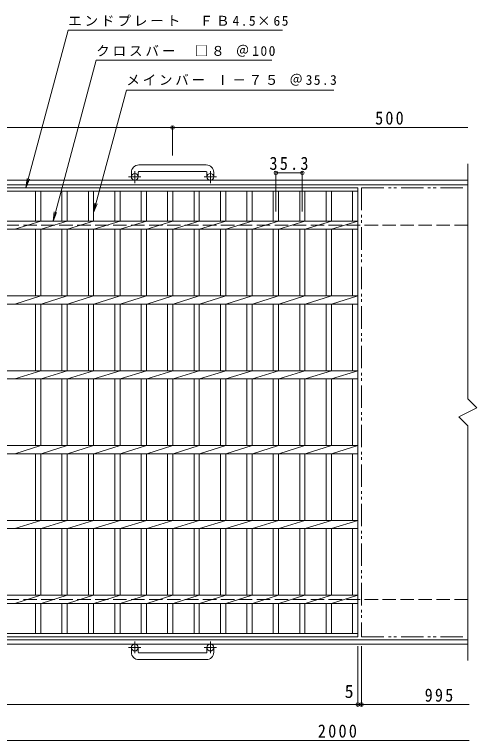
# Model space of a CAD drawing. Units: millimetres, scale not verified. Extents: x -966 to 979, y -824 to 750.
# Drawn here: x -374 to 235, y -220 to 750 of the extents above; entities that cross this region are included whole.
import ezdxf
from ezdxf.enums import TextEntityAlignment as Align

# ---------------------------------------------------------------- set-up
doc = ezdxf.new("R2010")
doc.units = ezdxf.units.MM
doc.header["$LTSCALE"] = 6
doc.header["$PDMODE"] = 32
doc.header["$PDSIZE"] = 4.8
for name, pattern in [('CHAIN1', [8, 5, -1, 1, -1]), ('DASHED3', [4, 3, -1]), ('DOUBLE_CHAIN1', [8.8, 5, -1, 0.6, -0.6, 0.6, -1])]:
    doc.linetypes.add(name, pattern=pattern)
for name, color, linetype, lineweight in [('B-1_ピット', 2, 'Continuous', 9), ('B-2_蓋', 3, 'Continuous', 9), ('B-4_寸法', 7, 'Continuous', 9)]:
    doc.layers.add(name, color=color, linetype=linetype, lineweight=lineweight)
doc.styles.add('ＭＳ ゴシック', font='')
doc.styles.get('ＭＳ ゴシック').set_extended_font_data('MS Gothic')

msp = doc.modelspace()

# ---------------------------------------------------------------- linework, layer by layer
at = {"layer": 'B-1_ピット'}
for p, q in [((-118.288, 549.408), (-208.288, 549.408)), ((-218.288, 533.308), (-218.288, 539.408)), ((-209.288, 539.408), (-209.288, 533.308)), ((-208.289, 540.408), (-118.288, 540.408)), ((-117.288, 539.408), (-117.288, 533.308)), ((-108.289, 539.408), (-108.289, 533.308)), ((231.306, 528.808), (-913.288, 528.808)), ((231.306, 522.808), (-913.288, 522.808)), ((231.306, -85.192), (-913.288, -85.192)), ((231.306, -91.192), (-913.288, -91.192)), ((-218.288, -101.793), (-218.288, -95.692)), ((-209.288, -101.793), (-209.288, -95.692)), ((-117.288, -101.793), (-117.288, -95.692)), ((-108.289, -101.793), (-108.289, -95.692)), ((-208.289, -102.793), (-118.288, -102.793)), ((-118.288, -111.793), (-208.288, -111.793))]:
    msp.add_line(p, q, dxfattribs=at)
at = {"layer": 'B-1_ピット', "linetype": 'CHAIN1'}
for p, q in [((-213.788, 525.201), (-213.788, 540.798)), ((-112.789, 525.201), (-112.789, 540.798)), ((-205.625, 533.308), (-222.033, 533.308)), ((-104.625, 533.308), (-121.033, 533.308)), ((-205.625, -95.692), (-222.033, -95.692)), ((-213.788, -87.585), (-213.788, -103.182)), ((-104.625, -95.692), (-121.033, -95.692)), ((-112.789, -87.585), (-112.789, -103.182))]:
    msp.add_line(p, q, dxfattribs=at)
at = {"layer": 'B-1_ピット', "linetype": 'DASHED3'}
for p, q in [((231.306, 468.808), (-913.288, 468.808)), ((231.306, -31.192), (-913.288, -31.192))]:
    msp.add_line(p, q, dxfattribs=at)
at = {"layer": 'B-1_ピット'}
for centre in [(-213.788, 533.308), (-112.789, 533.308), (-213.788, -95.692), (-112.789, -95.692)]:
    msp.add_circle(centre, 4.5, dxfattribs=at)
for centre, radius, start, end in [((-208.288, 539.408), 10, 90, 180), ((-118.288, 539.408), 10, 0, 90), ((-208.289, 539.408), 1, 90, 180), ((-118.288, 539.408), 1, 0, 90), ((-208.288, -101.793), 10, 180, 270), ((-208.289, -101.793), 1, 180, 270), ((-118.288, -101.793), 10, 270, 0), ((-118.288, -101.793), 1, 270, 0)]:
    msp.add_arc(centre, radius, start, end, dxfattribs=at)
at = {"layer": 'B-2_蓋'}
for p, q in [((231.306, 550.719), (231.306, 236.808)), ((-910.789, 518.808), (84.212, 518.808)), ((-910.789, 514.308), (84.212, 514.308)), ((-346.388, 514.308), (-346.388, 474.308)), ((-339.388, 514.308), (-339.388, 474.308)), ((-311.089, 514.308), (-311.089, 474.308)), ((-304.089, 514.308), (-304.089, 474.308)), ((-275.788, 514.308), (-275.788, 474.308)), ((-268.788, 514.308), (-268.788, 474.308)), ((-240.488, 514.308), (-240.488, 474.308)), ((-233.488, 514.308), (-233.488, 474.308)), ((-205.189, 514.308), (-205.189, 474.308)), ((-198.189, 514.308), (-198.189, 474.308)), ((-169.889, 514.308), (-169.889, 474.308)), ((-162.889, 514.308), (-162.889, 474.308)), ((-134.589, 514.308), (-134.589, 474.308)), ((-127.589, 514.308), (-127.589, 474.308)), ((-99.289, 514.308), (-99.289, 474.308)), ((-92.289, 514.308), (-92.289, 474.308)), ((-63.989, 514.308), (-63.989, 474.308)), ((-56.988, 514.308), (-56.988, 474.308)), ((-28.688, 514.308), (-28.688, 474.308)), ((-21.688, 514.308), (-21.688, 474.308)), ((6.611, 514.308), (6.611, 474.308)), ((13.612, 514.308), (13.612, 474.308)), ((41.911, 514.308), (41.911, 474.308)), ((48.912, 514.308), (48.912, 474.308)), ((77.211, 514.308), (77.211, 474.308)), ((84.212, 518.808), (84.212, -81.192)), ((-910.789, 474.308), (84.212, 474.308)), ((-374.289, 463.309), (-339.389, 474.308)), ((-338.988, 463.309), (-304.089, 474.308)), ((-303.688, 463.309), (-268.788, 474.308)), ((-268.389, 463.309), (-233.489, 474.308)), ((-233.088, 463.309), (-198.189, 474.308)), ((-197.788, 463.309), (-162.889, 474.308)), ((-162.489, 463.309), (-127.589, 474.308)), ((-127.188, 463.309), (-92.289, 474.308)), ((-91.888, 463.309), (-56.988, 474.308)), ((-56.588, 463.309), (-21.688, 474.308)), ((-21.289, 463.309), (13.612, 474.308)), ((14.011, 463.309), (48.911, 474.308)), ((49.311, 463.309), (84.211, 474.308)), ((-910.789, 463.309), (84.212, 463.309)), ((-346.388, 463.309), (-346.388, 374.308)), ((-339.388, 463.309), (-339.388, 374.308)), ((-311.089, 463.309), (-311.089, 374.308)), ((-304.089, 463.309), (-304.089, 374.308)), ((-275.788, 463.309), (-275.788, 374.308)), ((-268.788, 463.309), (-268.788, 374.308)), ((-240.488, 463.309), (-240.488, 374.308)), ((-233.488, 463.309), (-233.488, 374.308)), ((-205.189, 463.309), (-205.189, 374.308)), ((-198.189, 463.309), (-198.189, 374.308)), ((-169.889, 463.309), (-169.889, 374.308)), ((-162.889, 463.309), (-162.889, 374.308)), ((-134.589, 463.309), (-134.589, 374.308)), ((-127.589, 463.309), (-127.589, 374.308)), ((-99.289, 463.309), (-99.289, 374.308)), ((-92.289, 463.309), (-92.289, 374.308)), ((-63.989, 463.309), (-63.989, 374.308)), ((-56.988, 463.309), (-56.988, 374.308)), ((-28.688, 463.309), (-28.688, 374.308)), ((-21.688, 463.309), (-21.688, 374.308)), ((6.611, 463.309), (6.611, 374.308)), ((13.612, 463.309), (13.612, 374.308)), ((41.911, 463.309), (41.911, 374.308)), ((48.912, 463.309), (48.912, 374.308)), ((77.211, 463.309), (77.211, 374.308)), ((-910.789, 374.308), (84.212, 374.308)), ((-374.289, 363.309), (-339.389, 374.308)), ((-338.988, 363.309), (-304.089, 374.308)), ((-303.688, 363.309), (-268.788, 374.308)), ((-268.389, 363.309), (-233.489, 374.308)), ((-233.088, 363.309), (-198.189, 374.308)), ((-197.788, 363.309), (-162.889, 374.308)), ((-162.489, 363.309), (-127.589, 374.308)), ((-127.188, 363.309), (-92.289, 374.308)), ((-91.888, 363.309), (-56.988, 374.308)), ((-56.588, 363.309), (-21.688, 374.308)), ((-21.289, 363.309), (13.612, 374.308)), ((14.011, 363.309), (48.911, 374.308)), ((49.311, 363.309), (84.211, 374.308)), ((-910.789, 363.309), (84.212, 363.309)), ((-346.388, 363.309), (-346.388, 274.308)), ((-339.388, 363.309), (-339.388, 274.308)), ((-311.089, 363.309), (-311.089, 274.308)), ((-304.089, 363.309), (-304.089, 274.308)), ((-275.788, 363.309), (-275.788, 274.308)), ((-268.788, 363.309), (-268.788, 274.308)), ((-240.488, 363.309), (-240.488, 274.308)), ((-233.488, 363.309), (-233.488, 274.308)), ((-205.189, 363.309), (-205.189, 274.308)), ((-198.189, 363.309), (-198.189, 274.308)), ((-169.889, 363.309), (-169.889, 274.308)), ((-162.889, 363.309), (-162.889, 274.308)), ((-134.589, 363.309), (-134.589, 274.308)), ((-127.589, 363.309), (-127.589, 274.308)), ((-99.289, 363.309), (-99.289, 274.308)), ((-92.289, 363.309), (-92.289, 274.308)), ((-63.989, 363.309), (-63.989, 274.308)), ((-56.988, 363.309), (-56.988, 274.308)), ((-28.688, 363.309), (-28.688, 274.308)), ((-21.688, 363.309), (-21.688, 274.308)), ((6.611, 363.309), (6.611, 274.308)), ((13.612, 363.309), (13.612, 274.308)), ((41.911, 363.309), (41.911, 274.308)), ((48.912, 363.309), (48.912, 274.308)), ((77.211, 363.309), (77.211, 274.308)), ((-910.789, 274.308), (84.212, 274.308)), ((-374.289, 263.308), (-339.389, 274.308)), ((-338.988, 263.308), (-304.089, 274.308)), ((-303.688, 263.308), (-268.788, 274.308)), ((-268.389, 263.308), (-233.489, 274.308)), ((-233.088, 263.308), (-198.189, 274.308)), ((-197.788, 263.308), (-162.889, 274.308)), ((-162.489, 263.308), (-127.589, 274.308)), ((-127.188, 263.308), (-92.289, 274.308)), ((-91.888, 263.308), (-56.988, 274.308)), ((-56.588, 263.308), (-21.688, 274.308)), ((-21.289, 263.308), (13.612, 274.308)), ((14.011, 263.308), (48.911, 274.308)), ((49.311, 263.308), (84.211, 274.308)), ((-910.789, 263.307), (84.212, 263.307)), ((-346.388, 263.307), (-346.388, 174.307)), ((-339.388, 263.307), (-339.388, 174.307)), ((-311.089, 263.307), (-311.089, 174.307)), ((-304.089, 263.307), (-304.089, 174.307)), ((-275.788, 263.307), (-275.788, 174.307)), ((-268.788, 263.307), (-268.788, 174.307)), ((-240.488, 263.307), (-240.488, 174.307)), ((-233.488, 263.307), (-233.488, 174.307)), ((-205.189, 263.307), (-205.189, 174.307)), ((-198.189, 263.307), (-198.189, 174.307)), ((-169.889, 263.307), (-169.889, 174.307)), ((-162.889, 263.307), (-162.889, 174.307)), ((-134.589, 263.307), (-134.589, 174.307)), ((-127.589, 263.307), (-127.589, 174.307)), ((-99.289, 263.307), (-99.289, 174.307)), ((-92.289, 263.307), (-92.289, 174.307)), ((-63.989, 263.307), (-63.989, 174.307)), ((-56.988, 263.307), (-56.988, 174.307)), ((-28.688, 263.307), (-28.688, 174.307)), ((-21.688, 263.307), (-21.688, 174.307)), ((6.611, 263.307), (6.611, 174.307)), ((13.612, 263.307), (13.612, 174.307)), ((41.911, 263.307), (41.911, 174.307)), ((48.912, 263.307), (48.912, 174.307)), ((77.211, 263.307), (77.211, 174.307)), ((231.306, 200.808), (231.306, -113.103)), ((-910.789, 174.307), (84.212, 174.307)), ((-374.289, 163.308), (-339.389, 174.308)), ((-338.988, 163.308), (-304.089, 174.308)), ((-303.688, 163.308), (-268.788, 174.308)), ((-268.389, 163.308), (-233.489, 174.308)), ((-233.088, 163.308), (-198.189, 174.308)), ((-197.788, 163.308), (-162.889, 174.308)), ((-162.489, 163.308), (-127.589, 174.308)), ((-127.188, 163.308), (-92.289, 174.308)), ((-91.888, 163.308), (-56.988, 174.308)), ((-56.588, 163.308), (-21.688, 174.308)), ((-21.289, 163.308), (13.612, 174.308)), ((14.011, 163.308), (48.911, 174.308)), ((49.311, 163.308), (84.211, 174.308)), ((-910.789, 163.308), (84.212, 163.308)), ((-346.388, 163.308), (-346.388, 74.308)), ((-339.388, 163.308), (-339.388, 74.308)), ((-311.089, 163.308), (-311.089, 74.308)), ((-304.089, 163.308), (-304.089, 74.308)), ((-275.788, 163.308), (-275.788, 74.308)), ((-268.788, 163.308), (-268.788, 74.308)), ((-240.488, 163.308), (-240.488, 74.308)), ((-233.488, 163.308), (-233.488, 74.308)), ((-205.189, 163.308), (-205.189, 74.308)), ((-198.189, 163.308), (-198.189, 74.308)), ((-169.889, 163.308), (-169.889, 74.308)), ((-162.889, 163.308), (-162.889, 74.308)), ((-134.589, 163.308), (-134.589, 74.308)), ((-127.589, 163.308), (-127.589, 74.308)), ((-99.289, 163.308), (-99.289, 74.308)), ((-92.289, 163.308), (-92.289, 74.308)), ((-63.989, 163.308), (-63.989, 74.308)), ((-56.988, 163.308), (-56.988, 74.308)), ((-28.688, 163.308), (-28.688, 74.308)), ((-21.688, 163.308), (-21.688, 74.308)), ((6.611, 163.308), (6.611, 74.308)), ((13.612, 163.308), (13.612, 74.308)), ((41.911, 163.308), (41.911, 74.308)), ((48.912, 163.308), (48.912, 74.308)), ((77.211, 163.308), (77.211, 74.308)), ((-910.789, 74.308), (84.212, 74.308)), ((-374.289, 63.308), (-339.389, 74.308)), ((-338.988, 63.308), (-304.089, 74.308)), ((-303.688, 63.308), (-268.788, 74.308)), ((-268.389, 63.308), (-233.489, 74.308)), ((-233.088, 63.308), (-198.189, 74.308)), ((-197.788, 63.308), (-162.889, 74.308)), ((-162.489, 63.308), (-127.589, 74.308)), ((-127.188, 63.308), (-92.289, 74.308)), ((-91.888, 63.308), (-56.988, 74.308)), ((-56.588, 63.308), (-21.688, 74.308)), ((-21.289, 63.308), (13.612, 74.308)), ((14.011, 63.308), (48.911, 74.308)), ((49.311, 63.308), (84.211, 74.308)), ((-910.789, 63.308), (84.212, 63.308)), ((-346.388, 63.308), (-346.388, -25.692)), ((-339.388, 63.308), (-339.388, -25.692)), ((-311.089, 63.308), (-311.089, -25.692)), ((-304.089, 63.308), (-304.089, -25.692)), ((-275.788, 63.308), (-275.788, -25.692)), ((-268.788, 63.308), (-268.788, -25.692)), ((-240.488, 63.308), (-240.488, -25.692)), ((-233.488, 63.308), (-233.488, -25.692)), ((-205.189, 63.308), (-205.189, -25.692)), ((-198.189, 63.308), (-198.189, -25.692)), ((-169.889, 63.308), (-169.889, -25.692)), ((-162.889, 63.308), (-162.889, -25.692)), ((-134.589, 63.308), (-134.589, -25.692)), ((-127.589, 63.308), (-127.589, -25.692)), ((-99.289, 63.308), (-99.289, -25.692)), ((-92.289, 63.308), (-92.289, -25.692)), ((-63.989, 63.308), (-63.989, -25.692)), ((-56.988, 63.308), (-56.988, -25.692)), ((-28.688, 63.308), (-28.688, -25.692)), ((-21.688, 63.308), (-21.688, -25.692)), ((6.611, 63.308), (6.611, -25.692)), ((13.612, 63.308), (13.612, -25.692)), ((41.911, 63.308), (41.911, -25.692)), ((48.912, 63.308), (48.912, -25.692)), ((77.211, 63.308), (77.211, -25.692)), ((-910.789, -25.692), (84.212, -25.692)), ((-374.289, -36.692), (-339.389, -25.692)), ((-338.988, -36.692), (-304.089, -25.692)), ((-303.688, -36.692), (-268.788, -25.692)), ((-268.389, -36.692), (-233.489, -25.692)), ((-233.088, -36.692), (-198.189, -25.692)), ((-197.788, -36.692), (-162.889, -25.692)), ((-162.489, -36.692), (-127.589, -25.692)), ((-127.188, -36.692), (-92.289, -25.692)), ((-91.888, -36.692), (-56.988, -25.692)), ((-56.588, -36.692), (-21.688, -25.692)), ((-21.289, -36.692), (13.612, -25.692)), ((14.011, -36.692), (48.911, -25.692)), ((49.311, -36.692), (84.211, -25.692)), ((-910.789, -36.692), (84.212, -36.692)), ((-346.388, -36.692), (-346.388, -76.693)), ((-339.388, -36.692), (-339.388, -76.693)), ((-311.089, -36.692), (-311.089, -76.693)), ((-304.089, -36.692), (-304.089, -76.693)), ((-275.788, -36.692), (-275.788, -76.693)), ((-268.788, -36.692), (-268.788, -76.693)), ((-240.488, -36.692), (-240.488, -76.693)), ((-233.488, -36.692), (-233.488, -76.693)), ((-205.189, -36.692), (-205.189, -76.693)), ((-198.189, -36.692), (-198.189, -76.693)), ((-169.889, -36.692), (-169.889, -76.693)), ((-162.889, -36.692), (-162.889, -76.693)), ((-134.589, -36.692), (-134.589, -76.693)), ((-127.589, -36.692), (-127.589, -76.693)), ((-99.289, -36.692), (-99.289, -76.693)), ((-92.289, -36.692), (-92.289, -76.693)), ((-63.989, -36.692), (-63.989, -76.693)), ((-56.988, -36.692), (-56.988, -76.693)), ((-28.688, -36.692), (-28.688, -76.693)), ((-21.688, -36.692), (-21.688, -76.693)), ((6.611, -36.692), (6.611, -76.693)), ((13.612, -36.692), (13.612, -76.693)), ((41.911, -36.692), (41.911, -76.693)), ((48.912, -36.692), (48.912, -76.693)), ((77.211, -36.692), (77.211, -76.693)), ((84.212, -76.693), (-910.789, -76.693)), ((84.212, -81.192), (-910.789, -81.192))]:
    msp.add_line(p, q, dxfattribs=at)
at = {"layer": 'B-2_蓋', "linetype": 'DOUBLE_CHAIN1'}
for p, q in [((89.212, 518.808), (89.212, -81.192)), ((89.212, 518.808), (231.306, 518.808)), ((89.212, -81.192), (231.306, -81.192))]:
    msp.add_line(p, q, dxfattribs=at)
at = {"layer": 'B-2_蓋'}
msp.add_lwpolyline([(231.306, 236.808), (243.306, 224.808), (219.306, 212.808), (231.306, 200.808)], dxfattribs=at)
at = {"layer": 'B-4_寸法'}
for p, q in [((-322.996, 474.308), (-265.36, 689.408)), ((-265.36, 689.408), (-30.435, 689.408)), ((-268.788, 485.937), (-224.986, 649.408)), ((-224.986, 649.408), (52.361, 649.408)), ((-913.288, 599.408), (231.306, 599.408)), ((-163.288, 561.908), (-163.288, 600.908)), ((-25.188, 487.261), (-25.188, 540.637)), ((-25.188, 538.837), (10.112, 538.837)), ((10.112, 487.261), (10.112, 540.637)), ((-359.21, 518.808), (-357.579, 531.201)), ((-359.21, 518.808), (-354.427, 530.357)), ((-268.788, 485.937), (-267.157, 498.33)), ((-268.788, 485.937), (-264.005, 497.486)), ((-322.996, 474.308), (-321.364, 486.701)), ((-322.996, 474.308), (-318.212, 485.857)), ((84.212, -93.692), (84.212, -173.292)), ((89.212, -93.692), (89.212, -173.292)), ((-965.755, -171.792), (233.254, -171.792)), ((-913.288, -219.792), (233.254, -219.792))]:
    msp.add_line(p, q, dxfattribs=at)
msp.add_lwpolyline([(-359.21, 518.808), (-302.78, 729.408), (-16.273, 729.408)], dxfattribs=at)
for p in [(-163.288, 599.408), (-25.188, 538.837), (10.112, 538.837), (84.212, -171.792), (89.212, -171.792)]:
    msp.add_point(p, dxfattribs=at)

# ---------------------------------------------------------------- texts
at = {"layer": 'B-4_寸法', "color": 2, "style": 'ＭＳ ゴシック'}
msp.add_text('5', height=17.6, dxfattribs=at).set_placement((66.675, -168.192), align=Align.BOTTOM_LEFT)
at = {"layer": 'B-4_寸法', "char_height": 13.2, "attachment_point": 7, "style": 'ＭＳ ゴシック'}
for s, insert in [('\\T1.22;エンドプレート\\~\\~ＦＢ4.5×65', (-302.78, 734.621)), ('\\T1.22;クロスバー\\~\\~□８\\~＠100', (-265.36, 693.897)), ('\\T1.21;メインバー\\~Ⅰ－７５\\~＠35.3', (-224.986, 655.143))]:
    msp.add_mtext(s, dxfattribs=dict(at, insert=insert))
at = {"layer": 'B-4_寸法', "color": 2, "char_height": 17.6, "attachment_point": 7, "style": 'ＭＳ ゴシック'}
for s, insert in [('\\T1.27;\\W0.9;500', (107.42, 603.008)), ('\\T1.28;\\W0.9;35.3', (-33.788, 542.437)), ('\\T1.27;\\W0.9;995', (173.651, -168.192)), ('\\T1.28;\\W0.9;2000', (30.906, -216.192))]:
    msp.add_mtext(s, dxfattribs=dict(at, insert=insert))

doc.saveas('drawing.dxf')
